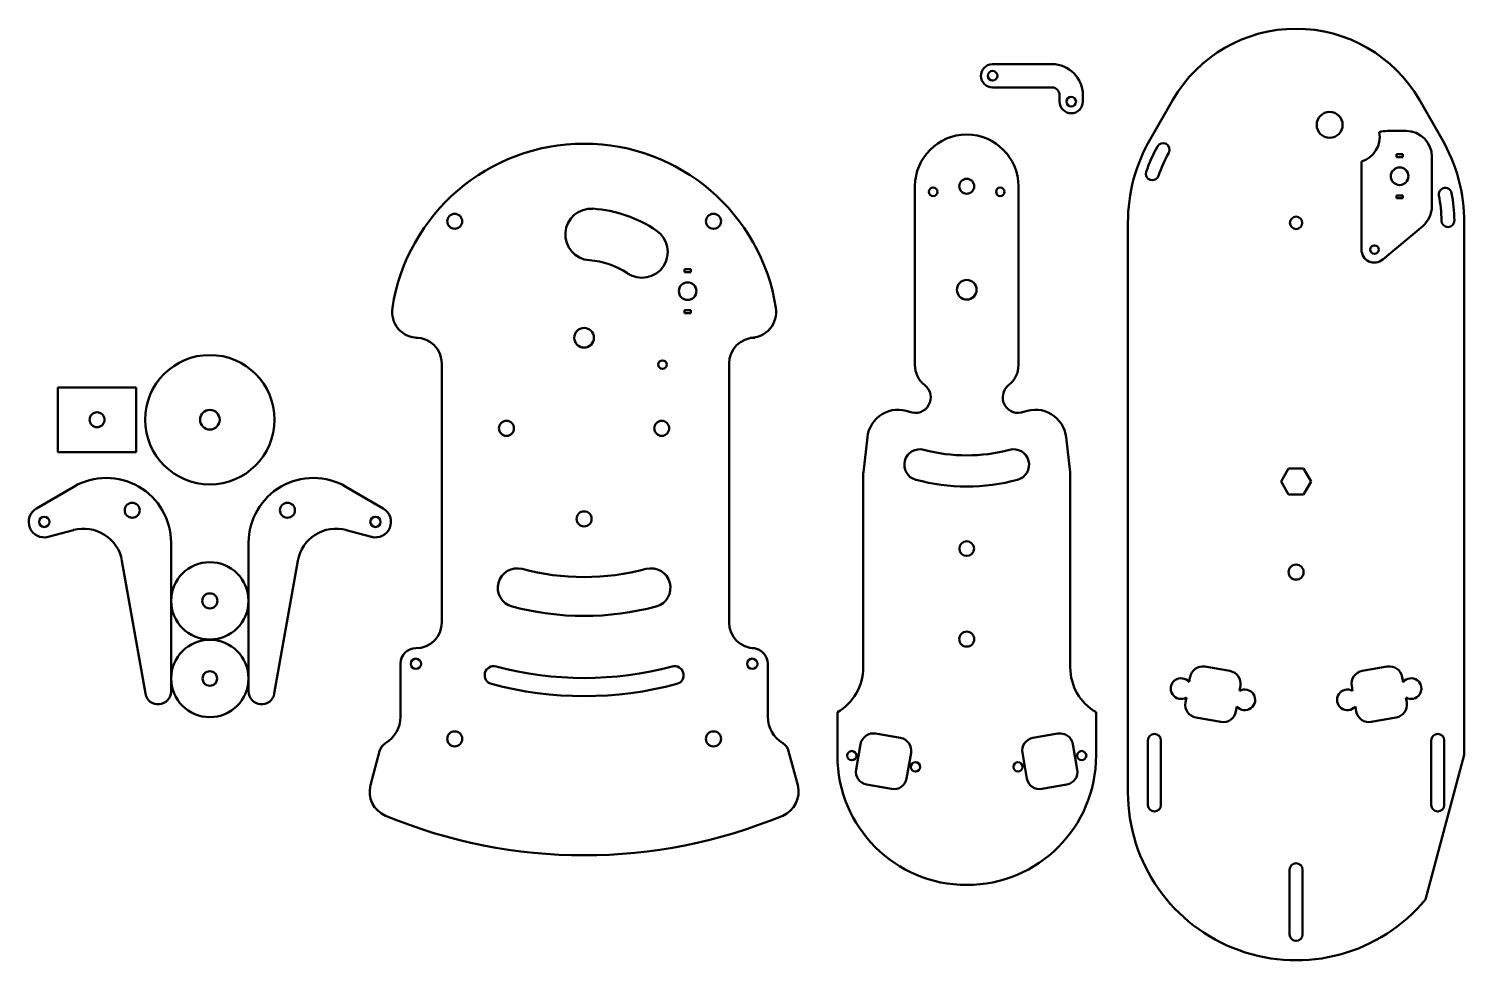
# Model space of a CAD drawing. Header units: millimetres. Extents: x -122 to 433, y -28 to 332.
import ezdxf

# ---------------------------------------------------------------- set-up
doc = ezdxf.new("R2010")
doc.units = ezdxf.units.MM
doc.layers.add('Visible (ISO)', color=7, linetype='Continuous', lineweight=50)

msp = doc.modelspace()

# ---------------------------------------------------------------- linework, layer by layer
at = {"layer": 'Visible (ISO)'}
for p, q in [((273.11, 318.04), (250, 318.04)), ((250.22, 309.04), (273.11, 309.04)), ((276.11, 306.04), (276.11, 303.54)), ((285.11, 303.54), (285.11, 306.04)), ((319.88, 304.21), (311.22, 289.21)), ((423.8, 289.21), (415.14, 304.21)), ((402.78, 292.21), (410.01, 292.21)), ((406.26, 283.21), (408.76, 283.21)), ((406.26, 282.11), (406.26, 283.21)), ((408.76, 283.21), (408.76, 282.11)), ((392.78, 246.34), (392.78, 280.35)), ((408.76, 282.11), (406.26, 282.11)), ((420.01, 282.21), (420.01, 263.12)), ((220.22, 270.82), (220.22, 201.8)), ((260.22, 201.8), (260.22, 270.82)), ((406.26, 267.31), (408.76, 267.31)), ((406.26, 266.21), (406.26, 267.31)), ((408.76, 267.31), (408.76, 266.21)), ((408.76, 266.21), (406.26, 266.21)), ((302.51, 256.71), (302.51, 36.71)), ((416.44, 255.46), (400.99, 242.51)), ((432.51, 51.11), (432.51, 256.71)), ((131.1, 237.69), (131.1, 238.79)), ((131.1, 238.79), (133.6, 238.79)), ((133.6, 238.79), (133.6, 237.69)), ((133.6, 237.69), (131.1, 237.69)), ((131.1, 221.79), (131.1, 222.89)), ((131.1, 222.89), (133.6, 222.89)), ((133.6, 222.89), (133.6, 221.79)), ((133.6, 221.79), (131.1, 221.79)), ((28.12, 212.29), (27.35, 212.29)), ((158.35, 212.29), (156.58, 212.29)), ((37.35, 202.29), (37.35, 102.29)), ((148.35, 102.29), (148.35, 202.29)), ((-110.99, 193.12), (-110.99, 168.12)), ((-80.79, 193.12), (-110.99, 193.12)), ((-80.79, 168.12), (-80.79, 193.12)), ((201.82, 173.85), (200.28, 160.37)), ((280.15, 160.37), (278.62, 173.85)), ((-110.99, 168.12), (-80.79, 168.12)), ((361.73, 156.71), (364.62, 161.71)), ((364.62, 161.71), (370.4, 161.71)), ((370.4, 161.71), (373.28, 156.71)), ((200.22, 159.24), (200.22, 84.87)), ((280.22, 84.87), (280.22, 159.24)), ((364.62, 151.71), (361.73, 156.71)), ((373.28, 156.71), (370.4, 151.71)), ((-104.87, 154.73), (-119.32, 146.33)), ((14.72, 146.33), (0.27, 154.73)), ((370.4, 151.71), (364.62, 151.71)), ((-114.73, 135.35), (-104.98, 137.99)), ((0.38, 137.99), (10.13, 135.35)), ((-67.3, 75.62), (-67.3, 133.12)), ((-37.3, 133.12), (-37.3, 75.62)), ((-86.28, 126.12), (-77.22, 74.75)), ((-27.38, 74.75), (-18.32, 126.12)), ((157.35, 92.29), (158.35, 92.29)), ((21.35, 86.29), (21.35, 65.83)), ((163.35, 65.83), (163.35, 86.29)), ((332.29, 85.22), (341.95, 83.52)), ((393.07, 83.52), (402.72, 85.22)), ((326.16, 79.24), (326.5, 81.17)), ((346, 77.73), (345.66, 75.8)), ((389.36, 75.8), (389.02, 77.73)), ((408.51, 81.17), (408.85, 79.24)), ((324.77, 71.32), (325.11, 73.25)), ((409.91, 73.25), (410.25, 71.32)), ((190.22, 67.55), (190.22, 50.82)), ((290.22, 50.82), (290.22, 67.55)), ((344.61, 69.81), (344.26, 67.88)), ((390.75, 67.88), (390.41, 69.81)), ((338.47, 63.83), (328.82, 65.53)), ((406.2, 65.53), (396.54, 63.83)), ((205, 59.33), (214.65, 57.63)), ((265.78, 57.63), (275.43, 59.33)), ((310.26, 31.71), (310.26, 56.71)), ((315.26, 56.71), (315.26, 31.71)), ((419.76, 31.71), (419.76, 56.71)), ((424.76, 56.71), (424.76, 31.71)), ((13.32, 52.58), (9.8, 39.41)), ((174.91, 39.41), (171.38, 52.58)), ((197.47, 45.43), (199.21, 55.28)), ((218.71, 51.84), (216.97, 41.99)), ((263.46, 41.99), (261.72, 51.84)), ((281.22, 55.28), (282.96, 45.43)), ((417.53, -4.79), (432.51, 51.11)), ((211.18, 37.93), (201.53, 39.64)), ((278.9, 39.64), (269.25, 37.93)), ((365.01, -18.29), (365.01, 6.71)), ((370.01, 6.71), (370.01, -18.29))]:
    msp.add_line(p, q, dxfattribs=at)
for centre, radius in [((250.22, 313.54), 1.85), ((280.61, 303.54), 1.85), ((380.48, 294.55), 5), ((407.51, 274.71), 3.4), ((240.22, 270.82), 2.9), ((227.24, 268.66), 1.65), ((253.19, 268.66), 1.65), ((42.35, 257.29), 2.9), ((142.35, 257.29), 2.9), ((367.51, 256.71), 2.4), ((397.78, 246.34), 1.65), ((132.35, 230.29), 3.4), ((240.22, 230.82), 3.8), ((92.35, 212.29), 3.8), ((-52.3, 180.62), 25), ((122.62, 201.91), 1.65), ((-95.89, 180.62), 2.9), ((-52.3, 180.62), 3.8), ((62.35, 177.29), 2.9), ((122.35, 177.29), 2.9), ((-82.3, 145.62), 2.9), ((-22.3, 145.62), 2.9), ((92.35, 142.29), 2.9), ((-116.3, 141.14), 2), ((11.7, 141.14), 2), ((240.22, 130.82), 2.85), ((-52.3, 110.62), 14.95), ((367.51, 121.71), 2.9), ((-52.3, 110.62), 2.9), ((-52.3, 80.62), 14.95), ((240.22, 95.82), 2.9), ((-52.3, 80.62), 2.85), ((27.35, 86.29), 2), ((157.35, 86.29), 2), ((42.35, 57.29), 2.9), ((142.35, 57.29), 2.9), ((195.78, 50.8), 1.8), ((284.65, 50.8), 1.8), ((220.4, 46.46), 1.8), ((260.03, 46.46), 1.8)]:
    msp.add_circle(centre, radius, dxfattribs=at)
for centre, radius, start, end in [((367.51, 276.71), 55, 30, 150), ((250.22, 313.54), 4.5, 92.7804, 270), ((273.11, 306.04), 12, 0, 90), ((273.11, 306.04), 3, 0, 90), ((280.61, 303.54), 4.5, 180, 0), ((240.22, 270.82), 20, 0, 180), ((367.51, 256.71), 65, 150, 180), ((389.83, 289.91), 10, 287.1646, 10.4243), ((402.78, 282.21), 10, 90, 108.1571), ((410.01, 282.21), 10, 0, 90), ((367.51, 256.71), 65, 0, 30), ((92.35, 212.29), 75, 8.8499, 171.1501), ((367.51, 256.71), 61.18, 151.19, 161.19), ((316.09, 284.99), 2.5, 331.19, 151.19), ((367.51, 256.71), 56.18, 151.19, 161.19), ((311.96, 275.63), 2.5, 161.19, 341.19), ((425.15, 267.72), 2.5, 10.81, 190.81), ((367.51, 256.71), 56.18, 0.81, 10.81), ((367.51, 256.71), 61.18, 0.81, 10.81), ((95.09, 252.19), 10, 86.08, 266.08), ((92.35, 212.29), 50, 56.08, 86.08), ((410.01, 263.12), 10, 310, 0), ((426.18, 257.54), 2.5, 180.81, 0.81), ((114.67, 245.48), 10, 236.08, 56.08), ((397.78, 246.34), 5, 180, 310), ((92.35, 212.29), 30, 56.08, 86.08), ((28.12, 222.29), 10, 171.1501, 270), ((156.58, 222.29), 10, 270, 8.8499), ((27.35, 202.29), 10, 0, 90), ((158.35, 202.29), 10, 90, 180), ((230.22, 201.8), 10, 180, 231.6879), ((250.22, 201.8), 10, 308.3121, 0), ((220.3, 189.25), 6, 248.6322, 51.6879), ((260.13, 189.25), 6, 128.3121, 291.3678), ((213.74, 172.49), 12, 68.6322, 173.5), ((266.69, 172.49), 12, 6.5, 111.3678), ((222.1, 163.21), 6, 75, 255), ((240.22, 230.82), 64, 255, 285), ((258.33, 163.21), 6, 285, 105), ((-92.3, 133.12), 25, 0, 120.1751), ((-12.3, 133.12), 25, 59.8249, 180), ((210.22, 159.24), 10, 173.5, 180), ((240.22, 230.82), 76, 255, 285), ((270.22, 159.24), 10, 0, 6.5), ((-116.3, 141.14), 6, 120.1751, 285.1751), ((11.7, 141.14), 6, 254.8249, 59.8249), ((-101.05, 123.52), 15, 10, 105.1751), ((-3.54, 123.52), 15, 74.8249, 170), ((66.47, 115.69), 7.5, 75, 255), ((92.35, 212.29), 92.5, 255, 285), ((118.23, 115.69), 7.5, 285, 105), ((92.35, 212.29), 107.5, 255, 285), ((27.35, 102.29), 10, 270, 0), ((158.35, 102.29), 10, 180, 270), ((27.35, 86.29), 6, 90, 180), ((157.35, 86.29), 6, 0, 90), ((57.41, 81.89), 3.5, 75, 255), ((92.35, 212.29), 131.5, 255, 285), ((127.29, 81.89), 3.5, 285, 105), ((180.22, 84.87), 20, 300, 0), ((300.22, 84.87), 20, 180, 240), ((331.43, 80.3), 5, 80, 170), ((341.08, 78.6), 5, 350, 80), ((393.94, 78.6), 5, 100, 190), ((403.59, 80.3), 5, 10, 100), ((92.35, 212.29), 138.5, 255, 285), ((323.07, 76.7), 4, 39.4584, 300.5416), ((411.94, 76.7), 4, 239.4584, 140.5416), ((-72.3, 75.62), 5, 190, 0), ((-32.3, 75.62), 5, 180, 350), ((347.69, 72.35), 4, 219.4584, 120.5416), ((387.32, 72.35), 4, 59.4584, 320.5416), ((329.69, 70.45), 5, 170, 260), ((339.34, 68.75), 5, 260, 350), ((395.68, 68.75), 5, 190, 280), ((405.33, 70.45), 5, 280, 10), ((9.35, 65.83), 12, 301.182, 0), ((175.35, 65.83), 12, 180, 238.818), ((18.15, 51.29), 5, 121.182, 165), ((166.55, 51.29), 5, 15, 58.818), ((204.13, 54.41), 5, 80, 170), ((213.78, 52.71), 5, 350, 80), ((266.65, 52.71), 5, 100, 190), ((276.3, 54.41), 5, 10, 100), ((312.76, 56.71), 2.5, 0, 180), ((422.26, 56.71), 2.5, 0, 180), ((240.22, 50.82), 50, 180, 0), ((202.4, 44.56), 5, 170, 260), ((278.03, 44.56), 5, 280, 10), ((19.45, 36.83), 10, 165, 247.4392), ((165.25, 36.83), 10, 292.5608, 15), ((212.05, 42.86), 5, 260, 350), ((268.38, 42.86), 5, 190, 280), ((367.51, 36.71), 65, 180, 320.3143), ((312.76, 31.71), 2.5, 180, 0), ((422.26, 31.71), 2.5, 180, 0), ((92.35, 212.29), 200, 247.4392, 292.5608), ((367.51, 6.71), 2.5, 0, 180), ((367.51, -18.29), 2.5, 180, 0)]:
    msp.add_arc(centre, radius, start, end, dxfattribs=at)

doc.saveas('drawing.dxf')
